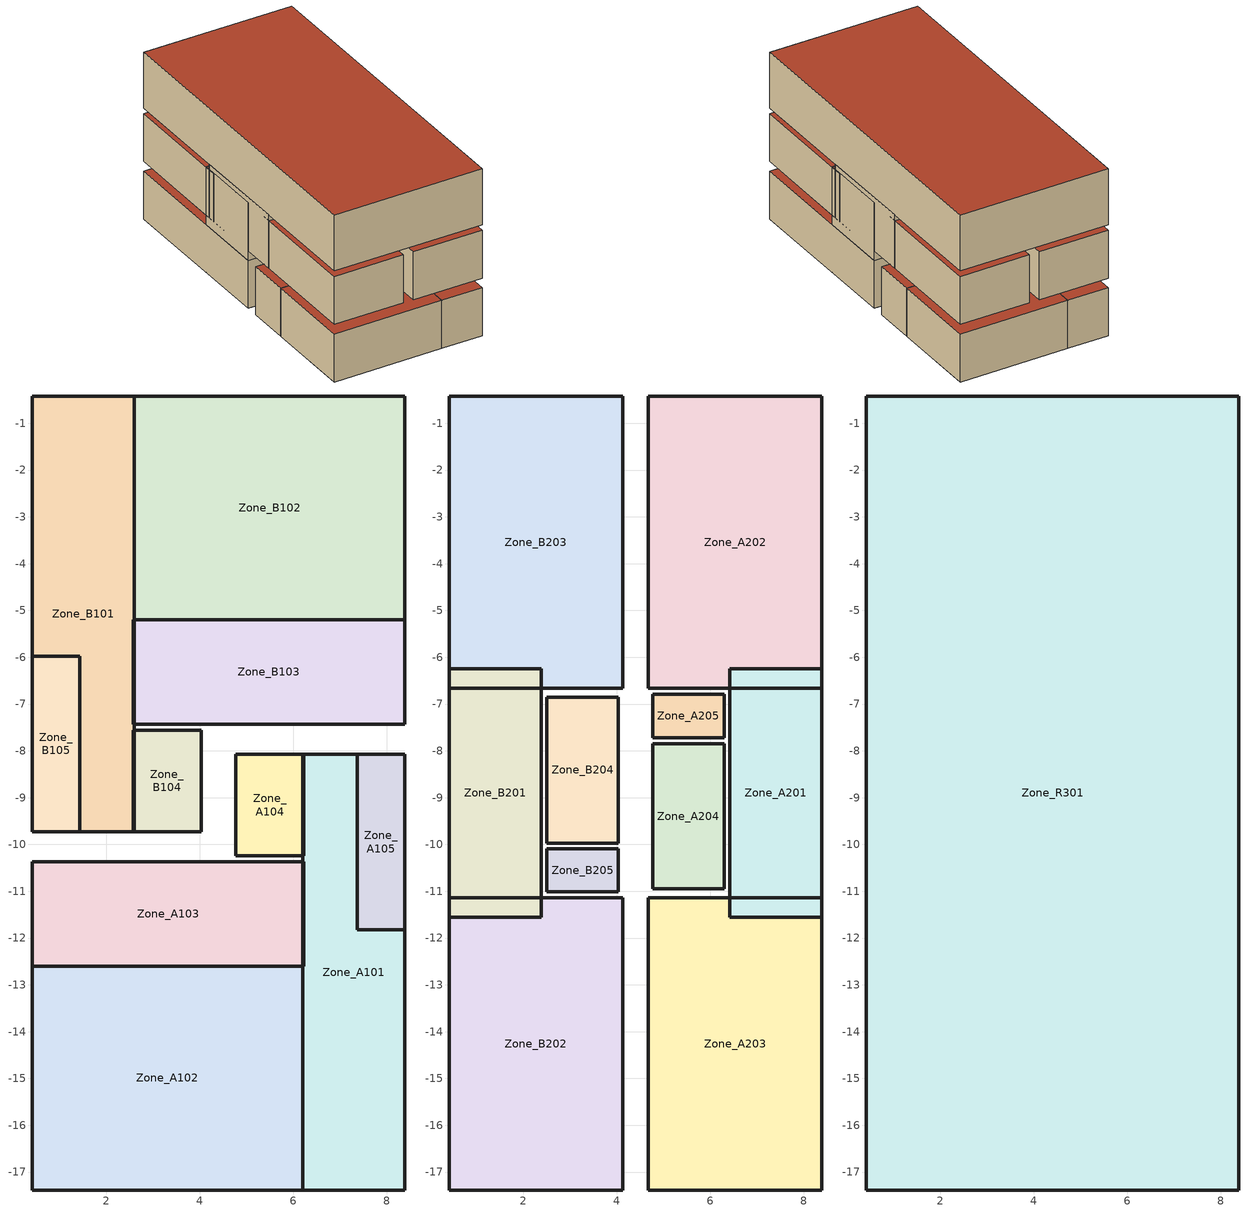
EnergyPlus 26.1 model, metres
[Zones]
Zone_A101
 floor ground (Floor_tile_Constr): 6.2,-17.38 6.2,-8.07 8.38,-8.07 8.38,-17.38 z0.02
 wall outside (Wall_plaster_Constr): 6.2,-17.38 8.38,-17.38 8.38,-8.07 6.2,-8.07 6.2,-17.38 z0.02:2.6
 roof outside (Roof_tile_Constr): 6.2,-17.38 8.38,-17.38 8.38,-8.07 6.2,-8.07 z2.6
Zone_B104
 floor ground (Floor_tile_Constr): 2.57,-9.73 2.57,-7.55 4.03,-7.55 4.03,-9.73 z0.01
 wall outside (Wall_plaster_Constr): 2.57,-9.73 4.03,-9.73 4.03,-7.55 2.57,-7.55 2.57,-9.73 z0.01:2.6
 roof outside (Roof_tile_Constr): 2.57,-9.73 4.03,-9.73 4.03,-7.55 2.57,-7.55 z2.6
Zone_B101
 floor ground (Floor_tile_Constr): 0.42,-9.73 0.42,-0.42 2.6,-0.42 2.6,-9.73 z0.02
 wall outside (Wall_plaster_Constr): 0.42,-9.73 2.6,-9.73 2.6,-0.42 0.42,-0.42 0.42,-9.73 z0.02:2.6
 roof outside (Roof_tile_Constr): 0.42,-9.73 2.6,-9.73 2.6,-0.42 0.42,-0.42 z2.6
Zone_A105
 floor ground (Floor_tile_Constr): 7.37,-11.82 7.37,-8.07 8.38,-8.07 8.38,-11.82 z0.02
 wall outside (Wall_plaster_Constr): 7.37,-11.82 8.38,-11.82 8.38,-8.07 7.37,-8.07 7.37,-11.82 z0.02:5.7
 roof outside (Roof_tile_Constr): 7.37,-11.82 8.38,-11.82 8.38,-8.07 7.37,-8.07 z5.7
Zone_B105
 floor ground (Floor_tile_Constr): 0.42,-9.73 0.42,-5.97 1.43,-5.97 1.43,-9.73 z0.02
 wall outside (Wall_plaster_Constr): 0.42,-9.73 1.43,-9.73 1.43,-5.97 0.42,-5.97 0.42,-9.73 z0.02:5.7
 roof outside (Roof_tile_Constr): 0.42,-9.73 1.43,-9.73 1.43,-5.97 0.42,-5.97 z5.7
Zone_B102
 floor ground (Floor_tile_Constr): 2.6,-5.2 2.6,-0.42 8.38,-0.42 8.38,-5.2 z0.02
 wall outside (Wall_plaster_Constr): 2.6,-5.2 8.38,-5.2 8.38,-0.42 2.6,-0.42 2.6,-5.2 z0.02:2.6
 roof outside (Roof_tile_Constr): 2.6,-5.2 8.38,-5.2 8.38,-0.42 2.6,-0.42 z2.6
Zone_A102
 floor ground (Floor_tile_Constr): 0.42,-17.38 0.42,-12.6 6.2,-12.6 6.2,-17.38 z0.02
 wall outside (Wall_plaster_Constr): 0.42,-17.38 6.2,-17.38 6.2,-12.6 0.42,-12.6 0.42,-17.38 z0.02:2.6
 roof outside (Roof_tile_Constr): 0.42,-17.38 6.2,-17.38 6.2,-12.6 0.42,-12.6 z2.6
Zone_A103
 floor ground (Floor_tile_Constr): 0.42,-12.6 0.42,-10.37 6.23,-10.37 6.23,-12.6 z0.01
 wall outside (Wall_plaster_Constr): 0.42,-12.6 6.23,-12.6 6.23,-10.37 0.42,-10.37 0.42,-12.6 z0.01:2.6
 roof outside (Roof_tile_Constr): 0.42,-12.6 6.23,-12.6 6.23,-10.37 0.42,-10.37 z2.6
Zone_B103
 floor ground (Floor_tile_Constr): 2.57,-7.43 2.57,-5.2 8.38,-5.2 8.38,-7.43 z0.01
 wall outside (Wall_plaster_Constr): 2.57,-7.43 8.38,-7.43 8.38,-5.2 2.57,-5.2 2.57,-7.43 z0.01:2.6
 roof outside (Roof_tile_Constr): 2.57,-7.43 8.38,-7.43 8.38,-5.2 2.57,-5.2 z2.6
Zone_A104
 floor ground (Floor_tile_Constr): 4.77,-10.25 4.77,-8.07 6.23,-8.07 6.23,-10.25 z0.01
 wall outside (Wall_plaster_Constr): 4.77,-10.25 6.23,-10.25 6.23,-8.07 4.77,-8.07 4.77,-10.25 z0.01:2.6
 roof outside (Roof_tile_Constr): 4.77,-10.25 6.23,-10.25 6.23,-8.07 4.77,-8.07 z2.6
Zone_A201
 floor ground (Floor_wood_Constr): 6.42,-11.55 6.42,-6.25 8.38,-6.25 8.38,-11.55 z3.12
 wall outside (Wall_plaster_Constr): 6.42,-11.55 8.38,-11.55 8.38,-6.25 6.42,-6.25 6.42,-11.55 z3.12:6
 roof outside (Roof_wood_Constr): 6.42,-11.55 8.38,-11.55 8.38,-6.25 6.42,-6.25 z6
Zone_B201
 floor ground (Floor_wood_Constr): 0.42,-11.55 0.42,-6.25 2.38,-6.25 2.38,-11.55 z3.12
 wall outside (Wall_plaster_Constr): 0.42,-11.55 2.38,-11.55 2.38,-6.25 0.42,-6.25 0.42,-11.55 z3.12:6
 roof outside (Roof_wood_Constr): 0.42,-11.55 2.38,-11.55 2.38,-6.25 0.42,-6.25 z6
Zone_A205
 floor ground (Floor_wood_Constr): 4.77,-7.72 4.77,-6.79 6.29,-6.79 6.29,-7.72 z3.11
 wall outside (Wall_plaster_Constr): 4.77,-7.72 6.29,-7.72 6.29,-6.79 4.77,-6.79 4.77,-7.72 z3.11:5.7
 roof outside (Roof_wood_Constr): 4.77,-7.72 6.29,-7.72 6.29,-6.79 4.77,-6.79 z5.7
Zone_B205
 floor ground (Floor_wood_Constr): 2.51,-11.01 2.51,-10.09 4.03,-10.09 4.03,-11.01 z3.11
 wall outside (Wall_plaster_Constr): 2.51,-11.01 4.03,-11.01 4.03,-10.09 2.51,-10.09 2.51,-11.01 z3.11:5.7
 roof outside (Roof_wood_Constr): 2.51,-11.01 4.03,-11.01 4.03,-10.09 2.51,-10.09 z5.7
Zone_B204
 floor ground (Floor_wood_Constr): 2.51,-9.97 2.51,-6.85 4.03,-6.85 4.03,-9.97 z3.11
 wall outside (Wall_plaster_Constr): 2.51,-9.97 4.03,-9.97 4.03,-6.85 2.51,-6.85 2.51,-9.97 z3.11:5.7
 roof outside (Roof_wood_Constr): 2.51,-9.97 4.03,-9.97 4.03,-6.85 2.51,-6.85 z5.7
Zone_A204
 floor ground (Floor_wood_Constr): 4.77,-10.95 4.77,-7.85 6.29,-7.85 6.29,-10.95 z3.11
 wall outside (Wall_plaster_Constr): 4.77,-10.95 6.29,-10.95 6.29,-7.85 4.77,-7.85 4.77,-10.95 z3.11:5.7
 roof outside (Roof_wood_Constr): 4.77,-10.95 6.29,-10.95 6.29,-7.85 4.77,-7.85 z5.7
Zone_B203
 floor ground (Floor_wood_Constr): 0.42,-6.67 0.42,-0.42 4.12,-0.42 4.12,-6.67 z3.12
 wall outside (Wall_plaster_Constr): 0.42,-6.67 4.12,-6.67 4.12,-0.42 0.42,-0.42 0.42,-6.67 z3.12:5.7
 roof outside (Roof_wood_Constr): 0.42,-6.67 4.12,-6.67 4.12,-0.42 0.42,-0.42 z5.7
Zone_A202
 floor ground (Floor_wood_Constr): 4.68,-6.67 4.68,-0.42 8.38,-0.42 8.38,-6.67 z3.12
 wall outside (Wall_plaster_Constr): 4.68,-6.67 8.38,-6.67 8.38,-0.42 4.68,-0.42 4.68,-6.67 z3.12:5.7
 roof outside (Roof_wood_Constr): 4.68,-6.67 8.38,-6.67 8.38,-0.42 4.68,-0.42 z5.7
Zone_B202
 floor ground (Floor_wood_Constr): 0.42,-17.38 0.42,-11.13 4.12,-11.13 4.12,-17.38 z3.12
 wall outside (Wall_plaster_Constr): 0.42,-17.38 4.12,-17.38 4.12,-11.13 0.42,-11.13 0.42,-17.38 z3.12:5.7
 roof outside (Roof_wood_Constr): 0.42,-17.38 4.12,-17.38 4.12,-11.13 0.42,-11.13 z5.7
Zone_A203
 floor ground (Floor_wood_Constr): 4.68,-17.38 4.68,-11.13 8.38,-11.13 8.38,-17.38 z3.12
 wall outside (Wall_plaster_Constr): 4.68,-17.38 8.38,-17.38 8.38,-11.13 4.68,-11.13 4.68,-17.38 z3.12:5.7
 roof outside (Roof_wood_Constr): 4.68,-17.38 8.38,-17.38 8.38,-11.13 4.68,-11.13 z5.7
Zone_R301
 floor ground (Floor_generic_Constr): 0.42,-17.38 0.42,-0.42 8.38,-0.42 8.38,-17.38 z6
 wall outside (Wall_brick_Constr): 0.42,-17.38 8.38,-17.38 8.38,-0.42 0.42,-0.42 0.42,-17.38 z6:9
 roof outside (Roof_generic_Constr): 0.42,-17.38 8.38,-17.38 8.38,-0.42 0.42,-0.42 z9
[BUILDING]
0001: North Axis=0; Terrain=Suburbs; Loads Convergence Tolerance Value=0.04; Temperature Convergence Tolerance Value=0.4; Solar Distribution=FullExterior; Maximum Number of Warmup Days=25; Minimum Number of Warmup Days=6
[MATERIAL] Thermal Absorptance=0.9; Solar Absorptance=0.7; Visible Absorptance=0.7
Name | Roughness | Thickness | Conductivity | Density | Specific Heat
Wall_plaster_Mat | Smooth | 0.013 | 0.16 | 800 | 1090
Roof_tile_Mat; Floor_tile_Mat | Smooth | 0.02 | 1 | 2000 | 800
Roof_wood_Mat; Floor_wood_Mat | MediumSmooth | 0.05 | 0.15 | 600 | 1600
Wall_brick_Mat | MediumRough | 0.2 | 0.8 | 1900 | 800
Roof_generic_Mat; Floor_generic_Mat | MediumRough | 0.2 | 1.13 | 1400 | 1000
[CONSTRUCTION]
Wall_plaster_Constr: Wall_plaster_Mat
Roof_tile_Constr: Roof_tile_Mat
Floor_tile_Constr: Floor_tile_Mat
Roof_wood_Constr: Roof_wood_Mat
Floor_wood_Constr: Floor_wood_Mat
Wall_brick_Constr: Wall_brick_Mat
Roof_generic_Constr: Roof_generic_Mat
Floor_generic_Constr: Floor_generic_Mat
[ZONE] Type=1; Multiplier=1; Ceiling Height=autocalculate; Volume=autocalculate; Floor Area=autocalculate; Part of Total Floor Area=Yes
Zone_A101; Zone_A201; Zone_B104; Zone_B101; Zone_B201; Zone_A205; Zone_B205; Zone_A105; Zone_B105; Zone_R301; Zone_B102; Zone_A102; Zone_A103; Zone_B103; Zone_B204; Zone_A204; Zone_A104; Zone_B203; Zone_A202; Zone_B202; Zone_A203
[PEOPLE] Number of People Schedule=OccupancySchedule; Number of People Calculation Method=People; Fraction Radiant=0.3; Sensible Heat Fraction=autocalculate; Activity Level Schedule=ActivityLevelSchedule; Carbon Dioxide Generation Rate=3.82e-08; Enable ASHRAE 55 Comfort Warnings=No; Mean Radiant Temperature Calculation Type=EnclosureAveraged; Clothing Insulation Calculation Method=ClothingInsulationSchedule; Cold Stress Temperature Threshold=15.56; Heat Stress Temperature Threshold=30
Name | Zone or ZoneList or Space or SpaceList | Number of People
Zone_A101_People | Zone_A101 | 1.02
Zone_A201_People | Zone_A201 | 0.52
Zone_B104_People | Zone_B104 | 0.16
Zone_B101_People | Zone_B101 | 1.02
Zone_B201_People | Zone_B201 | 0.52
Zone_A205_People | Zone_A205 | 0.07
Zone_B205_People | Zone_B205 | 0.07
Zone_A105_People | Zone_A105 | 0.19
Zone_B105_People | Zone_B105 | 0.19
Zone_R301_People | Zone_R301 | 6.76
Zone_B102_People | Zone_B102 | 1.38
Zone_A102_People | Zone_A102 | 1.38
Zone_A103_People | Zone_A103 | 0.65
Zone_B103_People | Zone_B103 | 0.65
Zone_B204_People | Zone_B204 | 0.24
Zone_A204_People | Zone_A204 | 0.24
Zone_A104_People | Zone_A104 | 0.16
Zone_B203_People | Zone_B203 | 1.16
Zone_A202_People | Zone_A202 | 1.16
Zone_B202_People | Zone_B202 | 1.16
Zone_A203_People | Zone_A203 | 1.16
[LIGHTS] Schedule=LightingSchedule; Design Level Calculation Method=LightingLevel; Return Air Fraction=0; Fraction Radiant=0; Fraction Visible=0; Fraction Replaceable=1; EndUse Subcategory=General; Return Air Fraction Calculated from Plenum Temperature=No; Return Air Fraction Function of Plenum Temperature Coefficient 1=0; Return Air Fraction Function of Plenum Temperature Coefficient 2=0
Name | Zone or ZoneList or Space or SpaceList | Lighting Level
Zone_A101_Lights | Zone_A101 | 162.6
Zone_A201_Lights | Zone_A201 | 83.3
Zone_B104_Lights | Zone_B104 | 25.3
Zone_B101_Lights | Zone_B101 | 162.6
Zone_B201_Lights | Zone_B201 | 83.3
Zone_A205_Lights | Zone_A205 | 11.4
Zone_B205_Lights | Zone_B205 | 11.2
Zone_A105_Lights | Zone_A105 | 30.4
Zone_B105_Lights | Zone_B105 | 30.4
Zone_R301_Lights | Zone_R301 | 1081.2
Zone_B102_Lights | Zone_B102 | 221.3
Zone_A102_Lights | Zone_A102 | 221.3
Zone_A103_Lights | Zone_A103 | 103.6
Zone_B103_Lights | Zone_B103 | 103.6
Zone_B204_Lights | Zone_B204 | 38
Zone_A204_Lights | Zone_A204 | 37.9
Zone_A104_Lights | Zone_A104 | 25.3
Zone_B203_Lights | Zone_B203 | 185.4
Zone_A202_Lights | Zone_A202 | 185.4
Zone_B202_Lights | Zone_B202 | 185.4
Zone_A203_Lights | Zone_A203 | 185.4
[ELECTRICEQUIPMENT] Schedule=EquipmentSchedule; Design Level Calculation Method=EquipmentLevel; Fraction Latent=0; Fraction Radiant=0; Fraction Lost=0; EndUse Subcategory=General
Name | Zone or ZoneList or Space or SpaceList | Design Level
Zone_A101_Equipment | Zone_A101 | 101.6
Zone_A201_Equipment | Zone_A201 | 52.1
Zone_B104_Equipment | Zone_B104 | 15.8
Zone_B101_Equipment | Zone_B101 | 101.6
Zone_B201_Equipment | Zone_B201 | 52.1
Zone_A205_Equipment | Zone_A205 | 7.1
Zone_B205_Equipment | Zone_B205 | 7
Zone_A105_Equipment | Zone_A105 | 19
Zone_B105_Equipment | Zone_B105 | 19
Zone_R301_Equipment | Zone_R301 | 675.8
Zone_B102_Equipment | Zone_B102 | 138.3
Zone_A102_Equipment | Zone_A102 | 138.3
Zone_A103_Equipment | Zone_A103 | 64.8
Zone_B103_Equipment | Zone_B103 | 64.8
Zone_B204_Equipment | Zone_B204 | 23.8
Zone_A204_Equipment | Zone_A204 | 23.7
Zone_A104_Equipment | Zone_A104 | 15.8
Zone_B203_Equipment | Zone_B203 | 115.9
Zone_A202_Equipment | Zone_A202 | 115.9
Zone_B202_Equipment | Zone_B202 | 115.9
Zone_A203_Equipment | Zone_A203 | 115.9
[HVACTEMPLATE:THERMOSTAT]
BaselineThermostat: Heating Setpoint Schedule=HeatingSetpointSchedule; Cooling Setpoint Schedule=CoolingSetpointSchedule
[HVACTEMPLATE:ZONE:IDEALLOADSAIRSYSTEM] Template Thermostat=BaselineThermostat; Maximum Heating Supply Air Temperature=50; Minimum Cooling Supply Air Temperature=13; Maximum Heating Supply Air Humidity Ratio=0.0156; Minimum Cooling Supply Air Humidity Ratio=0.0077; Heating Limit=NoLimit; Cooling Limit=NoLimit; Dehumidification Control Type=ConstantSensibleHeatRatio; Cooling Sensible Heat Ratio=0.7; Dehumidification Setpoint=60; Humidification Control Type=None; Humidification Setpoint=30; Outdoor Air Method=None; Outdoor Air Flow Rate per Person=0.00944; Outdoor Air Flow Rate per Zone Floor Area=0; Outdoor Air Flow Rate per Zone=0; Demand Controlled Ventilation Type=None; Outdoor Air Economizer Type=NoEconomizer; Heat Recovery Type=None; Sensible Heat Recovery Effectiveness=0.7; Latent Heat Recovery Effectiveness=0.65
Zone_A101; Zone_A201; Zone_B104; Zone_B101; Zone_B201; Zone_A205; Zone_B205; Zone_A105; Zone_B105; Zone_R301; Zone_B102; Zone_A102; Zone_A103; Zone_B103; Zone_B204; Zone_A204; Zone_A104; Zone_B203; Zone_A202; Zone_B202; Zone_A203
[SCHEDULE:CONSTANT]
Name | Hourly Value
HeatingSetpointSchedule | 21
CoolingSetpointSchedule | 24
OccupancySchedule; EquipmentSchedule | 0.5
ActivityLevelSchedule | 120
LightingSchedule | 0.6
